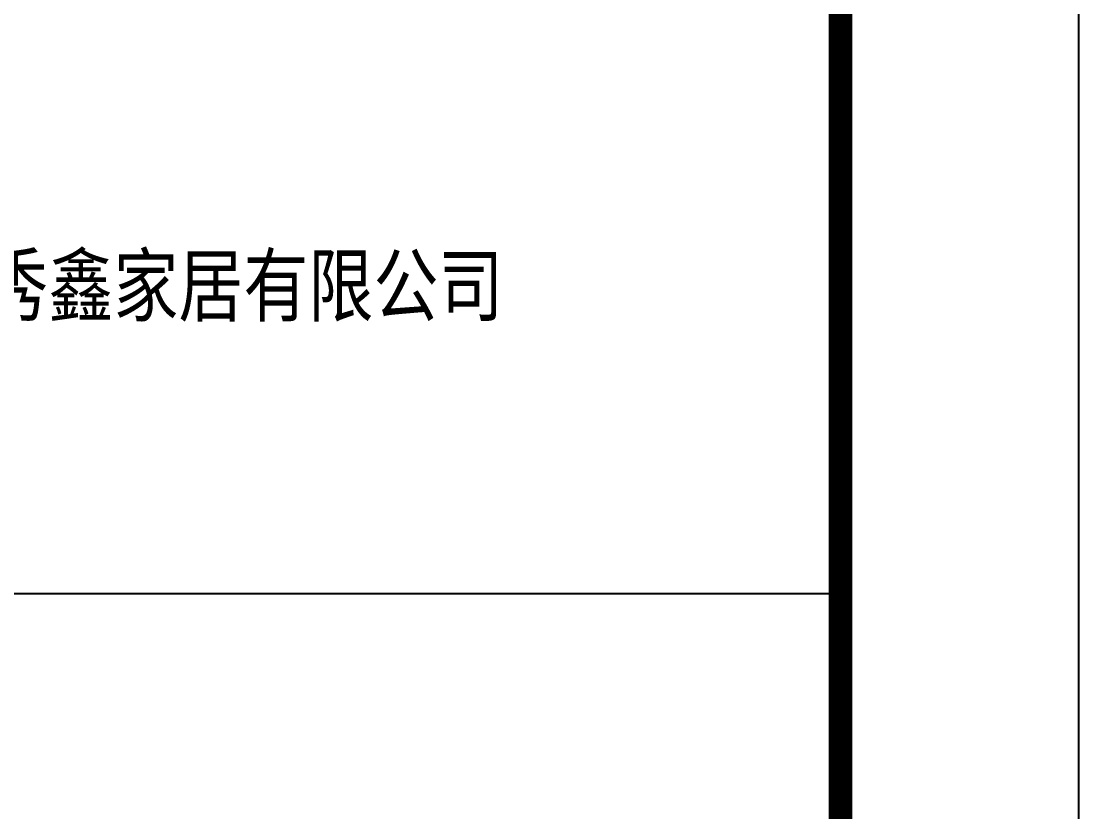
# Model space of a CAD drawing. Extents: x 9752569 to 9923256, y 1590558 to 2510207.
# Drawn here: x 9894247 to 9900906, y 2155029 to 2160006 of the extents above; entities that cross this region are included whole.
import ezdxf
from ezdxf.enums import TextEntityAlignment as Align

# ---------------------------------------------------------------- set-up
doc = ezdxf.new("R2010")
doc.units = 0
doc.header["$LTSCALE"] = 1000
doc.header["$MEASUREMENT"] = 0
doc.layers.get('0').update_dxf_attribs({"linetype": 'CONTINUOUS'})
doc.layers.add('PP-PM-TK', color=7, linetype='CONTINUOUS')
doc.layers.add('PUB_TITLE', color=4, linetype='CONTINUOUS')
doc.styles.add('仿宋', font='', dxfattribs={"width": 0.8})
doc.styles.get('仿宋').set_extended_font_data('SimSun')

# ---------------------------------------------------------------- blocks, each defined once
blk = doc.blocks.new('A2 TK 2019')
at = {"layer": 'PP-PM-TK', "color": 4}
blk.add_line((7035935.2, 1988947.9), (7041435.2, 1988947.9), dxfattribs=at)
at = {"layer": 'PP-PM-TK', "color": 4, "const_width": 70}
blk.add_lwpolyline([(7035935.2, 2015183.8), (7041435.2, 2015183.8), (7041435.2, 1975183.8), (7035935.2, 1975183.8)], close=True, dxfattribs=at)
at = {"layer": 'PUB_TITLE', "color": 0, "style": '仿宋', "width": 0.8}
blk.add_text('宣城秀鑫家居有限公司', height=250, dxfattribs=at).set_placement((7038656, 1990115.6), align=Align.CENTER)

msp = doc.modelspace()

# ---------------------------------------------------------------- linework, layer by layer
at = {"layer": 'PUB_TITLE'}
msp.add_lwpolyline([(9811805.5, 2134257.5), (9900905.5, 2134257.5), (9900905.5, 2197257.5), (9811805.5, 2197257.5)], close=True, dxfattribs=at)
at = {"layer": 'PUB_TITLE', "const_width": 150}
msp.add_lwpolyline([(9815555.5, 2135757.5), (9899405.5, 2135757.5), (9899405.5, 2195757.5), (9815555.5, 2195757.5)], close=True, dxfattribs=at)

# ---------------------------------------------------------------- block references
at = {"xscale": 1.5, "yscale": 1.5, "zscale": 1.5}
msp.add_blockref('A2 TK 2019', (-662747.3, -827018.2), dxfattribs=at)

doc.saveas('drawing.dxf')
